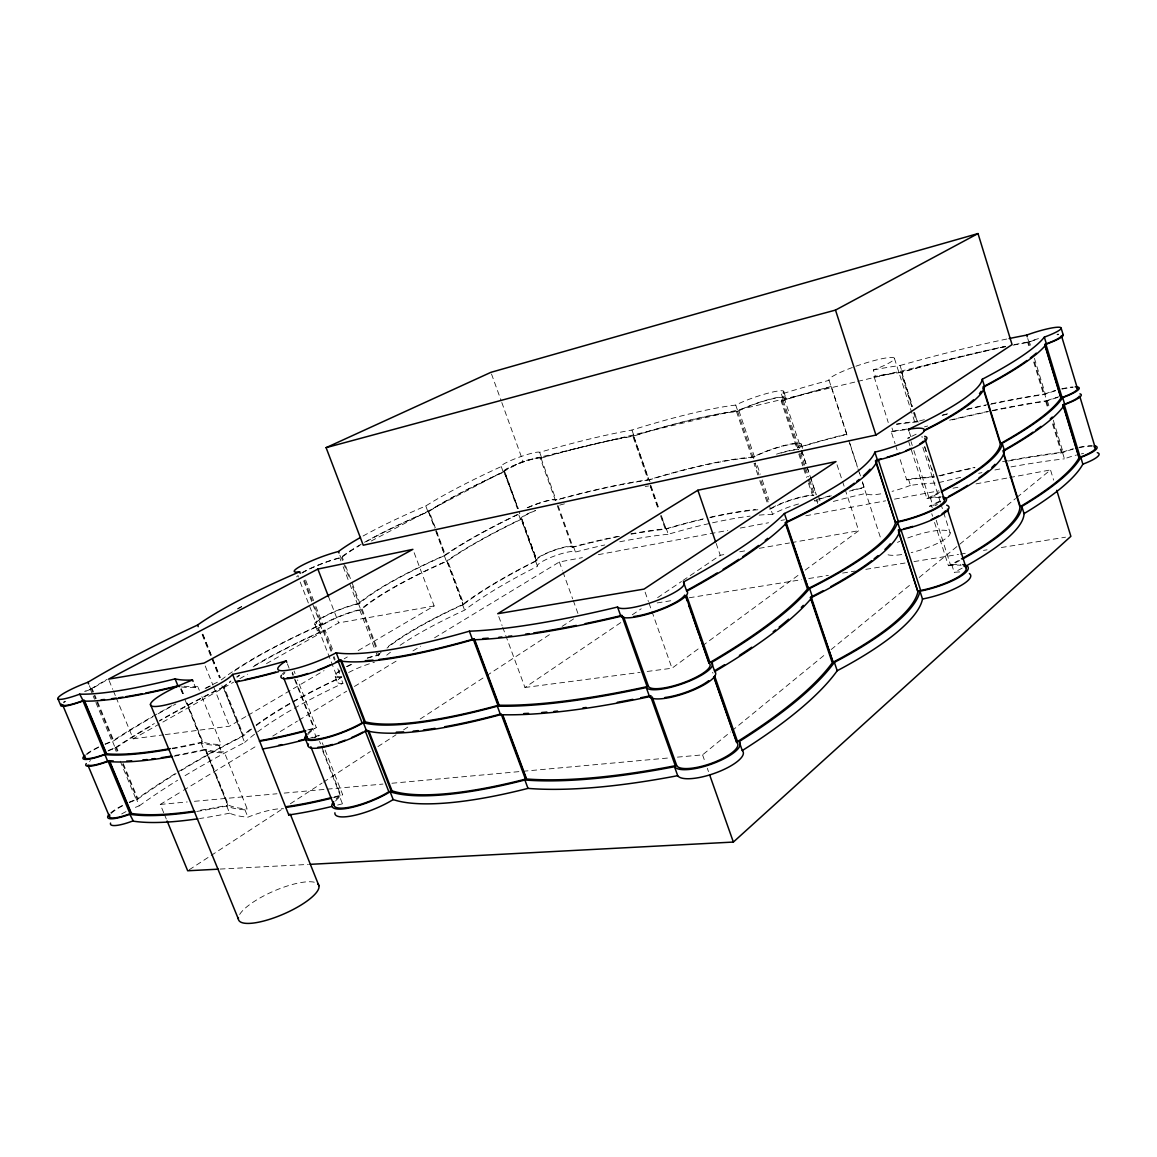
<?xml version="1.0" encoding="UTF-8"?>
<svg xmlns="http://www.w3.org/2000/svg" width="1157" height="1157" viewBox="0 0 1157 1157"><rect width="100%" height="100%" fill="white"/><g stroke="black" fill="none" stroke-linecap="round" stroke-linejoin="round"><path stroke-width="0.75" stroke-dasharray="5 3.75" d="M367.217 658.29A27.233 5.293 -21.2 0 1 377.24 655.571L379.554 654.573L378.469 651.738M331.726 650.639L323.815 630.261A27.363 4.614 -21 0 1 326.1 622.929A27.363 4.614 -21 0 1 359.755 610.014L362.083 609.016A175.546 30.704 -20.1 0 1 446.949 561.174L463.147 604.634A174.678 35.158 -20.1 0 0 387.031 648.079M315.904 606.514L322.731 624.086L321.472 624.245A27.378 4.527 -21 0 1 323.801 617.014A27.378 4.527 -21 0 1 357.484 604.099L359.827 603.115A175.662 30.125 -20.1 0 1 444.852 555.534L436.102 530.701M677.423 757.141L702.574 754.856L730.515 731.962M731.918 730.819L825.534 654.153M831.131 649.569L912.164 583.2M919.164 577.488L1015.571 498.522M1016.974 497.38L1050.513 469.916L1053.637 480.126M814.571 500.388L815.034 500.403M301.948 573.149A27.508 3.847 -20.8 0 1 339.811 558.021L342.168 557.052A176.544 25.555 -20 0 1 359.957 545.309M335.559 801.006A36.098 9.213 -22 0 1 341.04 795.944L342.674 794.714L323.714 746.496M782.045 400.524L781.206 401.103L796.811 448.106L797.636 447.499L782.045 400.524A26.987 3.731 -18.8 0 0 772.167 398.876A26.987 3.731 -18.8 0 0 738.933 410.793L736.517 411.588A175.763 25.367 -19.5 0 0 633.631 436.059L648.947 479.967A174.895 29.894 -19.5 0 1 752.036 457.637L754.451 456.856A26.857 4.397 -18.6 0 1 787.527 444.997A26.857 4.397 -18.6 0 1 797.636 447.499M647.182 671.465L671.986 668.225L700.925 646.908M702.371 645.837L799.357 574.407M805.156 570.141L858.711 530.701L845.304 489.917M129.483 802.524A25.208 5.322 -23.1 0 1 136.28 799.791L137.943 798.952A343.759 83.029 -21.6 0 1 176.095 773.643M318.059 736.17L319.318 735.288L316.83 735.968A204.717 40.958 -21.1 0 1 310.814 737.602M308.037 734.493A36.359 7.911 -21.7 0 1 314.588 728.722L316.28 727.565L297.551 679.911M502.702 627.224L524.96 687.489L621.859 621.873M632.286 614.801L641.224 608.741M657.624 597.648L681.473 581.494M682.963 580.481L720.233 555.244L723.79 554.622M108.035 750.994A25.353 4.657 -22.6 0 1 114.89 748.275L116.568 747.48A345.871 72.66 -21.4 0 1 152.869 724.889M105.258 744.313A25.367 4.556 -22.6 0 1 112.113 741.594L113.791 740.798A346.131 71.3 -21.3 0 1 152.811 716.834M189.198 869.789L282.8 808.7M290.349 803.768L322.051 783.072M323.555 782.089L370.356 751.544M377.905 746.612L396.027 734.796M403.576 729.865L409.621 725.931M420.179 719.032L485.101 676.657M486.605 675.674L551.527 633.298M562.1 626.4L574.176 618.518M85.878 691.192A25.512 3.876 -22.1 0 1 90.448 689.442L92.141 688.661A348.286 60.641 -21.1 0 1 106.921 679.897M163.701 812.72L160.273 804.419L181.851 791.316M183.399 790.39L257.36 745.455M272.763 736.083L297.421 721.115M298.954 720.175L346.724 691.148M354.432 686.477L399.107 659.331M412.977 650.899L420.685 646.213M434.555 637.796L559.352 561.969L582.405 557.645M165.263 734.608L229.448 726.206L246.513 716.183M248.061 715.272L324.047 670.641M344.207 658.796L347.317 656.974M358.164 650.596L434.15 605.95L413.497 550.978M769.391 509.094L771.791 508.342A26.727 5.134 -18.4 0 1 813.863 495.601M116.134 697.555L133.185 738.817L233.569 682.182M239.846 678.638L247.685 674.213M266.5 663.597L338.654 622.885L434.15 605.95M757.878 474.977L754.031 463.538L756.36 462.814L760.294 474.196M371.238 540.999L522.993 461.209L856.05 381.796M181.302 770.461A343.759 83.029 -21.6 0 1 242.927 736.228L223.301 687.301A345.871 72.66 -21.4 0 0 159.435 721.071M934.552 522.458L948.422 565.73L950.476 564.688A200.32 45.325 -18.1 0 0 958.372 560.538M536.385 560.899L521.272 519.291A278.36 48.117 -19.1 0 0 447.614 560.812L463.798 604.258A276.986 55.117 -19 0 1 536.385 560.899L521.272 519.291M939.441 501.241A201.463 39.627 -18.3 0 1 931.443 505.262L929.375 506.274L931.616 505.956A35.636 7.694 -17.5 0 1 936.129 505.435M911.224 449.625L926.902 498.551L928.97 497.539A201.607 38.89 -18.3 0 0 940.091 491.927M907.71 438.199L909.677 437.274M256.247 725.569A190.804 41.204 -21.2 0 1 341.199 677.496L341.315 677.438M435.307 527.794L429.16 511.293A279.922 40.047 -19.2 0 1 504.047 471.882L518.061 508.357M253.152 666.88A191.831 36.012 -21 0 1 323.136 630.984L325.074 630.117L332.985 650.509M234.452 670.988A191.961 35.332 -20.9 0 1 320.793 624.954L322.731 624.086M366.422 541.577A176.544 25.555 -20 0 1 428.48 511.625L435.09 527.954M196.704 811.447A298.376 62.42 -21.2 0 0 226.729 806.01A205.483 47.292 -21.3 0 0 244.966 809.842L247.222 808.96L224.183 751.92A204.717 40.958 -21.1 0 1 205.859 749.273L228.522 805.142A203.531 46.83 -21.3 0 0 247.222 808.96M172.552 748.767A300.155 53.497 -21 0 0 201.087 742.866A206.814 40.582 -21.1 0 0 218.904 745.383L221.189 744.501L200.754 693.925M933.988 476.727A189.589 40.379 -18.3 0 0 908.462 479.186L906.698 479.866L899.944 458.91M174.085 756.201A299.952 54.524 -21 0 0 204.037 750.126A206.669 41.348 -21.1 0 0 221.913 752.788L224.183 751.92M907.175 429.073A190.587 35.288 -18.5 0 0 893.002 431.142L891.237 431.807L895.113 443.869M181.475 686.925A208.029 34.479 -20.8 0 0 195.533 687.533L197.818 686.665L199.293 690.295M1005.129 346.493A344.135 58.66 -18.3 0 0 902.113 371.918A191.744 29.388 -18.7 0 0 875.357 376.314L874.359 376.69M874.142 376.777L888.243 422.551M1008.239 461.021A337.699 79.862 -17.7 0 1 1061.388 452.835L1063.095 452.387A24.268 4.961 -16.5 0 1 1073.175 449.147M990.594 404.285A339.984 68.567 -18 0 1 1043.614 394.58L1045.335 394.118A24.413 4.252 -17 0 1 1055.459 390.806M992.619 410.807A339.724 69.868 -18 0 1 1045.653 401.277L1047.374 400.814A24.398 4.339 -17 0 1 1058.655 397.198M1013.156 345.191A342.053 58.298 -18.3 0 1 1027.705 342.414L1029.426 341.922A24.543 3.616 -17.4 0 1 1038.422 338.9M781.206 401.103L783.26 400.467A189.936 29.113 -18.7 0 1 831.362 386.713L846.924 434.381A188.924 34.291 -18.5 0 0 798.865 447.484L796.811 448.106M702.661 519.305A173.912 34.898 -19.4 0 0 666.056 529.053L660.864 515.66M363.038 536.024A178.337 25.194 -20 0 1 425.776 505.956A281.787 39.352 -19.2 0 1 501.256 466.56A20.537 2.545 -19.8 0 1 518.177 457.565A20.537 2.545 -19.8 0 1 539.668 452.329L540.984 451.953A284.622 40.032 -20.3 0 1 631.953 430.057A177.556 25.006 -19.5 0 1 735.751 405.066A28.621 3.861 -18.8 0 1 770.981 392.425A28.621 3.861 -18.8 0 1 781.438 394.06A191.874 28.708 -18.7 0 1 829.077 380.335A34.522 4.671 -18.4 0 1 855.269 366.451A34.522 4.671 -18.4 0 1 893.19 357.585A34.522 4.671 -18.4 0 1 873.333 370.009L875.357 376.314M540.348 458.36L541.057 458.158A282.727 40.726 -20.3 0 1 632.85 436.261L648.151 480.141A281.31 48.001 -20.4 0 0 556.127 500.157L555.418 500.345L540.261 458.273A19.062 2.415 -19.8 0 0 520.288 463.075A19.062 2.415 -19.8 0 0 504.597 471.492L517.946 508.256M301.977 572.701A29.156 4.078 -20.8 0 1 340.751 557.486A178.221 25.801 -20 0 1 427.902 511.64A281.614 40.293 -19.2 0 1 503.237 472.013A20.522 2.603 -19.8 0 1 520.129 462.945A20.522 2.603 -19.8 0 1 541.621 457.782L542.937 457.391A284.434 40.987 -20.3 0 1 633.949 435.741A177.44 25.599 -19.5 0 1 737.761 411.039A28.607 3.948 -18.8 0 1 772.977 398.413A28.607 3.948 -18.8 0 1 783.463 400.163A191.744 29.388 -18.7 0 1 831.102 386.525M1005.693 346.71A342.053 58.298 -18.3 0 0 901.722 372.294L912.049 406.541M307.776 729.893A204.861 40.191 -21.1 0 0 313.793 728.259L316.28 727.565M527.187 507.764A20.436 3.066 -19.8 0 1 556.691 499.752L558.007 499.39A283.002 48.305 -20.4 0 1 649.236 479.62A176.558 30.183 -19.5 0 1 753.279 457.073A28.477 4.657 -18.6 0 1 788.322 444.505A28.477 4.657 -18.6 0 1 799.053 447.152A190.717 34.623 -18.5 0 1 846.649 434.135M334.185 796.913A203.531 46.83 -21.3 0 0 340.201 795.365L342.674 794.714M388.231 646.459A176.341 35.505 -20.1 0 1 462.54 604.576A278.649 55.464 -19 0 1 535.561 560.971A20.334 3.587 -19.9 0 1 551.918 550.949A20.334 3.587 -19.9 0 1 573.539 546.697L574.855 546.364A281.411 56.389 -20.6 0 1 617.852 536.371M619.357 536.4A279.734 56.042 -20.6 0 0 572.99 547.145L572.281 547.319L557.269 505.638M400.091 645.288A176.226 36.069 -20.1 0 1 464.608 610.158A278.475 56.36 -19 0 1 537.499 566.308A20.32 3.645 -19.9 0 1 553.827 556.242A20.32 3.645 -19.9 0 1 575.448 552.034L576.779 551.701A281.238 57.3 -20.6 0 1 604.793 544.961M857.8 381.376L1005.057 346.261M172.089 748.261A298.347 53.179 -21 0 0 202.2 742.071L186.957 703.109M175.025 755.434A298.144 54.191 -21 0 0 205.151 749.331L227.813 805.171A296.582 62.03 -21.2 0 1 197.616 810.638M598.371 554.651L727.796 530.398M740.22 528.069L768.581 522.747M780.989 520.433L784.547 519.768M805.822 515.776L885.611 500.822M894.477 499.159L938.804 490.857M952.992 488.196L960.079 486.866M976.031 483.872L1007.949 477.884M1009.728 477.552L1050.513 469.916M907.855 438.199L909.677 437.881M739.757 551.788L746.858 550.53M759.296 548.317L789.464 542.966M791.243 542.662L858.711 530.701M657.162 602.927L673.215 600.353M689.268 597.764L801.613 579.686M808.743 578.529L828.354 575.376M842.629 573.077L855.11 571.066M865.812 569.345L905.034 563.025M913.958 561.593L958.531 554.42M960.324 554.131L965.661 553.263M983.493 550.399L987.066 549.821M1001.326 547.521L1065.525 537.195M926.902 498.551L929.143 498.219A35.665 7.549 -17.5 0 1 940.959 497.77M133.185 738.817L163.484 734.84M524.96 687.489L640.096 672.405M323.815 630.261L325.074 630.117M948.422 565.73L950.678 565.469A35.419 8.793 -17.2 0 1 961.048 565.325M160.273 804.419L187.217 801.96M194.405 801.309L277 793.76M284.174 793.095L325.479 789.32M327.272 789.161L382.938 784.07M391.919 783.246L521.214 771.43M523.007 771.271L670.25 757.806M220.105 869.066L308.355 864.424M92.141 688.661L93.5 691.944M94.86 695.212L96.219 698.481M97.578 701.749L113.791 740.798M116.568 747.48L117.913 750.705M123.264 763.62L137.943 798.952M91.475 689.066L92.849 692.349M94.209 695.617L95.568 698.886M96.913 702.154L113.14 741.218M115.917 747.914L117.262 751.139M122.628 764.068L137.307 799.415M89.364 685.638L90.767 689.022A27.45 4.165 -22.1 0 0 84.591 691.394M172.06 705.611A348.243 71.748 -21.3 0 0 112.403 741.116L115.179 747.798A27.276 5.004 -22.6 0 0 107.818 750.719M250.274 729.416A192.626 41.609 -21.2 0 0 242.16 736.185A345.856 83.55 -21.6 0 0 136.555 799.256L139.288 805.851A27.117 5.814 -23.2 0 0 133.229 808.266M90.448 689.442L91.808 692.725M93.167 695.993L94.527 699.262M95.886 702.53L112.113 741.594M114.89 748.275L116.235 751.515M120.256 761.205L136.28 799.791M109.091 680.518L112.721 689.297M113.415 690.96L115.454 695.907M164.395 814.383L166.449 819.358M181.374 688.95L184.267 696.066M187.145 703.167L202.909 742.027A204.861 40.191 -21.1 0 0 221.189 744.501M181.186 688.907L184.079 696.008M180.666 689.037L183.558 696.138M184.99 699.681L202.2 742.071M205.151 749.331L227.813 805.171M201.087 742.866L204.037 750.126M226.729 806.01L229.636 813.169A205.324 48.044 -21.3 0 0 247.931 817.16A44.024 10.832 -22.9 0 1 283.566 808.772M194.202 684.25L195.533 687.533M218.904 745.383L221.913 752.788M244.966 809.842L247.931 817.16M205.223 665.984L212.931 685.132M213.582 686.766L229.448 726.206M202.88 634.137L211.586 655.831M212.83 658.926L220.249 677.438M202.634 634.311L211.341 656.019M212.584 659.114L220.004 677.626M202.128 634.542L210.834 656.25M212.078 659.345L219.512 677.872M223.301 687.301L242.927 736.228M221.898 685.711L222.534 687.287A347.968 73.122 -21.4 0 0 159.666 720.478M242.16 736.185L244.677 742.461A345.581 84.866 -21.7 0 0 182.82 777.027M294.08 671.074L295.064 673.605M322.253 742.765L323.237 745.253M292.345 672.174L293.343 674.705M295.324 679.752L314.588 728.722M319.592 741.435L320.576 743.937M322.051 747.668L341.04 795.944M292.085 673.056L293.083 675.587M294.558 679.361L313.793 728.259M322.702 750.893L340.201 795.365M287.37 663.8L289.105 668.211M309.44 729.995A206.814 40.582 -21.1 0 0 313.026 729.011L316.063 736.734A38.499 8.547 -21.7 0 0 314.299 738.007M333.505 797.723A205.483 47.292 -21.3 0 0 339.464 796.175L342.458 803.797A38.224 9.921 -22.1 0 0 340.736 805.156M305.622 580.033L313.634 600.642M304.378 580.221L312.376 600.816M314.661 606.673L321.472 624.245M333.983 656.453L335.111 659.345M303.669 580.872L311.681 601.495M312.824 604.431L320.793 624.954M323.136 630.984L331.061 651.391M333.317 657.205L334.445 660.112M337.83 668.804L341.199 677.496M517.107 514.663A280.211 47.495 -19.1 0 0 444.245 555.519A177.325 30.415 -20.1 0 0 358.41 603.535A29.012 4.802 -21 0 0 322.716 617.216A29.012 4.802 -21 0 0 320.243 624.881L322.586 630.912A193.667 36.359 -21 0 0 251.951 667.126M339.941 670.482A28.867 5.611 -21.2 0 0 340.635 677.38L342.949 683.339A192.481 42.274 -21.2 0 0 244.677 742.461M300.198 582.029L316.411 623.724M318.58 629.307L336.673 675.847M314.878 624.332L317.206 630.319M335.154 676.469L337.454 682.384M328.501 596.607L338.654 622.885M342.168 557.052L343.267 559.945M345.495 565.73L351.019 580.134M352.118 583.012L359.827 603.115M362.083 609.016L377.384 648.903M341.416 557.631L342.53 560.523M343.629 563.416L349.168 577.849M352.48 586.498L359.089 603.737M361.36 609.652L376.676 649.569M377.76 652.418L378.86 655.252M339.898 555.259L340.751 557.486M358.41 603.535L360.68 609.435A28.997 4.888 -21 0 0 325.016 623.131A28.997 4.888 -21 0 0 322.586 630.912M381.13 652.244A176.341 35.505 -20.1 0 0 378.151 654.978L378.701 656.438M339.811 558.021L340.925 560.914M343.137 566.699L348.676 581.118M349.776 583.996L357.484 604.099M359.755 610.014L375.07 649.901M376.155 652.736L377.24 655.571M436.334 530.542L445.517 555.186A278.533 47.206 -19.1 0 1 517.931 514.561M428.48 511.625L434.642 528.142M435.668 530.889L444.852 555.534M446.949 561.174L463.147 604.634M425.776 505.956L427.902 511.64M444.245 555.519L446.356 561.159A177.209 30.993 -20.1 0 0 360.68 609.435M462.54 604.576L464.608 610.158M498.754 616.536L502.08 625.547M521.648 518.64L536.747 559.829M501.256 466.56L503.237 472.013M518.857 515.01L520.448 519.392A280.037 48.42 -19.1 0 0 446.356 561.159M535.561 560.971L537.499 566.308M504.047 471.882L517.41 508.661M491.508 374.015L501.198 400.843M501.805 402.52L522.993 461.209M559.352 561.969L562.374 570.343M562.982 572.021L572.657 598.82M573.265 600.483L578.095 613.89M504.495 471.029L519.695 513.245M539.668 452.329L541.621 457.782M573.539 546.697L575.448 552.034M541.057 458.158L556.127 500.157M558.064 505.551L572.99 547.145M645.114 592.138L648.441 601.553M649.019 603.216L651.377 609.884M651.97 611.547L671.986 668.225M702.574 754.856L704.931 761.552M707.303 768.262L708.489 771.618M631.953 430.057L633.949 435.741M649.236 479.62L649.974 481.731M630.869 533.854A281.411 56.389 -20.6 0 1 666.345 528.677L668.283 534.259A175.459 35.809 -19.4 0 1 750.17 516.109M633.631 436.059L648.947 479.967M650.914 485.593L659.447 510.092M661.341 515.516L666.056 529.053M650.436 485.738L658.984 510.237M650.118 485.781L658.666 510.266M660.546 515.689L665.275 529.226A279.734 56.042 -20.6 0 0 630.941 534.201M716.154 543.4L720.233 555.244M736.517 411.588L752.036 457.637M759.802 480.676L767.481 503.425M738.933 410.793L754.451 456.856M762.217 479.909L768.928 499.824M735.751 405.066L737.761 411.039M753.279 457.073L753.771 458.548M798.547 503.975A28.303 5.525 -18.4 0 0 772.587 514.373L770.62 508.516A28.318 5.438 -18.4 0 1 813.863 495.008M737.645 411.458L753.178 457.55M755.174 463.465L759.035 474.905M760.959 480.618L768.624 503.396M769.593 506.231L770.548 509.08M783.622 391.196L785.632 397.241M801.107 443.898L802.596 448.395M818.389 496.035L820.356 501.964A28.303 5.525 -18.4 0 0 814.326 500.938M784.099 397.777L799.762 444.794M801.57 450.42L816.307 494.849M781.438 394.06L783.463 400.163M799.053 447.152L799.429 448.28M816.741 500.403L817.724 503.382M783.26 400.467L798.865 447.484M804.737 465.186L800.875 453.515A188.793 34.941 -18.5 0 1 803.869 452.618M805.706 468.108L808.613 476.829M809.567 479.736L814.383 494.241M799.646 453.515L803.522 465.172M804.477 468.079L807.384 476.8M808.338 479.707L813.154 494.198M798.822 454.137L802.698 465.808M803.667 468.715L806.559 477.436M808.497 483.25L812.344 494.849M837.032 464.752L841.949 479.721M842.513 481.428L844.755 488.225M801.758 450.796L806.545 465.548M807.224 467.471L809.871 475.643M810.507 477.479L815.96 494.126M849.889 443.449L857.597 467.066M859.521 472.953L860.475 475.889M862.399 481.76L864.322 487.632A187.796 40.003 -18.3 0 0 849.426 491.118M829.077 380.335L848.023 438.329M848.645 440.238L857.438 467.153M857.988 468.831L860.172 475.556M862.37 482.295L880.867 538.829M892.004 428.018L893.002 431.142M908.462 479.186L910.443 485.362A189.459 41.03 -18.3 0 1 937.503 482.932A339.493 81.641 -17.7 0 1 962.234 476.988M896.082 446.877L897.051 449.885M873.333 370.009A191.874 28.708 -18.7 0 1 900.059 365.511L902.113 371.918M918.137 422.189L917.877 421.394A190.717 34.623 -18.5 0 0 896.458 424.026M901.722 372.294L912.598 406.396M914.565 412.557L917.515 421.813L914.016 412.716M924.862 446.718L926.815 452.835M928.767 458.953L929.736 462.005M931.689 468.108L932.658 471.145M911.702 406.57L900.826 372.496A189.936 29.113 -18.7 0 0 873.578 376.98M913.668 412.745L916.619 421.987A188.924 34.291 -18.5 0 0 896.617 424.402M924.515 446.732L926.468 452.85M927.437 455.916L929.389 462.019M930.358 465.071L932.311 471.174M933.28 474.211L934.249 477.262A187.796 40.003 -18.3 0 0 906.698 479.866M894.477 358.54L915.216 423.52M922.852 447.455L940.323 502.181M940.872 503.888L943.056 510.729M943.591 512.435L950.143 532.958M909.388 432.284L910.805 436.681M938.356 493.46A203.531 39.266 -18.3 0 1 930.271 497.496L932.744 505.233A37.776 8.157 -17.5 0 1 937.517 504.683M959.746 560.523A202.229 45.759 -18.1 0 1 951.777 564.717L954.221 572.339A37.516 9.458 -17.1 0 1 961.265 571.934M911.036 441.656L912.251 445.445M913.856 450.492L929.143 498.219M931.443 505.262L932.238 507.749M936.215 520.187L950.678 565.469M908.795 442.046L910.009 445.835M931.775 513.751L932.571 516.239M1029.426 341.922L1030.424 345.205M1034.416 358.294L1045.335 394.118M1047.374 400.814L1049.356 407.293M1053.289 420.222L1063.095 452.387M1027.749 338.48L1028.775 341.85A26.423 3.89 -17.4 0 1 1039.709 338.234M991.361 403.764A342.067 69.001 -18 0 1 1044.684 394.002L1046.723 400.698A26.264 4.671 -17 0 1 1058.843 396.793M1002.584 461.672A339.753 80.354 -17.7 0 1 1062.43 452.228L1064.454 458.823A26.105 5.438 -16.5 0 1 1076.516 455.019M1028.486 342.27L1029.484 345.553M1034.474 361.91L1044.409 394.465M1046.449 401.161L1048.43 407.64M1053.347 423.795L1062.184 452.734M1027.705 342.414L1028.703 345.697M1033.693 362.04L1043.614 394.58M1045.653 401.277L1047.635 407.756M1052.552 423.896L1061.388 452.835M921.536 436.883A35.896 6.421 -17.9 0 1 922.78 437.071M916.185 434.179A202.764 33.032 -18.5 0 1 911.326 436.493M1078.83 447.773A24.268 4.961 -16.5 0 1 1092.078 446.327M1057.151 334.749A24.543 3.616 -17.4 0 1 1058.409 334.691M940.062 475.874A337.699 79.862 -17.7 0 1 974.44 467.847M924.457 426.861A339.724 69.868 -18 0 1 927.74 425.993M952.327 419.832A339.724 69.868 -18 0 1 987.861 411.791M819.315 499.173A187.796 40.003 -18.3 0 1 831.348 495.803M891.237 431.807A188.793 34.941 -18.5 0 1 907.392 429.478M709.762 517.671A173.912 34.898 -19.4 0 1 757.893 509.745M559.67 505.117A281.122 48.927 -20.4 0 1 564.442 503.83M645.244 486.461A281.122 48.927 -20.4 0 1 648.513 485.998M572.194 547.203A18.888 3.326 -19.9 0 0 552.106 551.151A18.888 3.326 -19.9 0 0 536.906 560.465L521.807 518.886A18.975 2.907 -19.8 0 1 535.546 510.627M341.85 676.715A27.233 5.293 -21.2 0 1 339.97 671.074M347.245 666.62A27.233 5.293 -21.2 0 1 353.275 663.684M298.275 577.083A27.508 3.847 -20.8 0 1 298.564 575.81M251.676 729.055A190.804 41.204 -21.2 0 0 243.65 735.765L224.024 686.853A191.831 36.012 -21 0 1 230.793 681.632M236.954 677.25A191.831 36.012 -21 0 1 239.441 675.572M237.648 608.987A193.017 29.995 -20.7 0 1 241.48 606.933M111.217 813.4A25.208 5.322 -23.1 0 1 122.859 805.677M89.451 761.436A25.353 4.657 -22.6 0 1 90.492 760.568M63.751 702.805A25.512 3.876 -22.1 0 1 65.674 701.287M197.818 686.665A206.047 34.146 -20.8 0 1 183.399 686.115M283.407 674.618A36.59 6.74 -21.4 0 1 284.998 672.738M712.437 672.477A32.671 8.62 -19.3 0 1 713.016 673.157M1057.05 334.301A26.423 3.89 -17.4 0 1 1058.612 334.142M1014.154 344.656A344.135 58.66 -18.3 0 1 1028.775 341.85M900.059 365.511A344.41 57.3 -18.3 0 1 1007.602 338.856M296.698 576.866A29.156 4.078 -20.8 0 1 297.624 575.723M237.807 608.539A194.853 30.284 -20.7 0 1 241.697 606.47M90.767 689.022A350.412 61.017 -21.1 0 1 107.167 679.304M63.505 702.183A27.45 4.165 -22.1 0 1 64.763 701.287M282.091 674.357A38.774 7.144 -21.4 0 1 284.318 672.217M907.797 537.976A33.915 7.752 -17.4 0 1 950.114 532.755A33.915 7.752 -17.4 0 1 911.195 552.627M901.722 554.536A33.915 7.752 -17.4 0 1 885.886 553.74M897.485 542.402A33.915 7.752 -17.4 0 1 899.813 541.288M239.673 914.449A43.677 12.496 -23.5 0 1 275.033 890.557A43.677 12.496 -23.5 0 1 315.167 882.458M962.176 568.13A202.085 46.497 -18.1 0 1 954.221 572.339M951.777 564.717A37.545 9.314 -17.2 0 1 960.889 564.356M1081.361 453.877A26.105 5.438 -16.5 0 1 1083.632 453.414M978.648 473.343A339.493 81.641 -17.7 0 1 981.917 472.635M994.919 469.973A339.493 81.641 -17.7 0 1 1002.989 468.411M1010.987 466.907A339.493 81.641 -17.7 0 1 1064.454 458.823M1062.43 452.228A26.119 5.351 -16.5 0 1 1073.277 448.742M1079.351 447.253A26.119 5.351 -16.5 0 1 1092.251 445.619M938.804 475.816A339.753 80.354 -17.7 0 1 975.004 467.341M833.344 501.444A189.459 41.03 -18.3 0 1 866 493.374A34.117 6.696 -17.7 0 0 883.326 493.388M910.443 485.362A34.117 6.696 -17.7 0 1 892.076 491.363M816.48 499.65A189.589 40.379 -18.3 0 1 831.377 495.456M852.246 490.091A189.589 40.379 -18.3 0 1 864.019 487.343M759.166 515.125A175.459 35.809 -19.4 0 1 772.587 514.373M619.776 541.794A281.238 57.3 -20.6 0 1 668.283 534.259M666.345 528.677A175.575 35.231 -19.4 0 1 703.254 518.828M710.427 517.179A175.575 35.231 -19.4 0 1 755.376 509.514M386.713 655.195A176.226 36.069 -20.1 0 1 390.444 652.244M346.362 666.678A28.867 5.611 -21.2 0 1 350.484 664.61M367.521 657.841A28.867 5.611 -21.2 0 1 378.151 654.978M342.949 683.339A28.838 5.698 -21.2 0 1 340.939 677.264M348.633 672.506A28.838 5.698 -21.2 0 1 374.405 662.281M256.116 724.991A192.626 41.609 -21.2 0 1 340.635 677.38M139.288 805.851A345.581 84.866 -21.7 0 1 177.6 780.252M121.673 813.949A27.117 5.814 -23.2 0 1 126.012 811.621M110.653 812.908A27.132 5.727 -23.1 0 1 123.249 805.012M129.237 802.191A27.132 5.727 -23.1 0 1 136.555 799.256M229.636 813.169A298.173 63.418 -21.3 0 1 199.597 818.534M342.458 803.797A205.324 48.044 -21.3 0 1 336.499 805.33M336.166 798.894A38.253 9.762 -22 0 1 339.464 796.175M940.815 501.169A203.386 40.018 -18.3 0 1 932.744 505.233M930.271 497.496A37.805 7.998 -17.5 0 1 941.176 496.83M949.593 420.165A341.792 70.302 -18 0 1 1046.723 400.698M1044.684 394.002A26.278 4.585 -17 0 1 1055.56 390.444M1061.649 388.868A26.278 4.585 -17 0 1 1072.929 386.915M919.54 420.946A342.067 69.001 -18 0 1 924.486 419.644M942.637 414.987A342.067 69.001 -18 0 1 950.852 412.962M967.209 409.086A342.067 69.001 -18 0 1 986.574 404.776M801.888 452.517A28.462 4.744 -18.6 0 1 801.063 453.182M776.506 454.18A28.462 4.744 -18.6 0 1 798.634 449.162M520.448 519.392A20.421 3.124 -19.8 0 1 535.243 510.512M222.534 687.287A193.667 36.359 -21 0 1 230.865 680.923M236.852 676.744A193.667 36.359 -21 0 1 239.398 675.037M221.276 679.926A193.798 35.665 -20.9 0 1 320.243 624.881M115.179 747.798A347.968 73.122 -21.4 0 1 154.344 723.544M205.136 688.314A348.243 71.748 -21.3 0 1 218.499 681.675M86.746 753.8A27.305 4.917 -22.6 0 1 100.138 746.222M105.027 744.038A27.305 4.917 -22.6 0 1 112.403 741.116M316.063 736.734A206.669 41.348 -21.1 0 1 312.477 737.718M308.196 732.786A38.528 8.388 -21.7 0 1 313.026 729.011M1062.184 389.085A24.413 4.252 -17 0 1 1073.06 387.45M942.131 415.435A339.984 68.567 -18 0 1 950.316 413.425M966.572 409.564A339.984 68.567 -18 0 1 985.836 405.297M781.134 453.038A26.842 4.483 -18.6 0 1 798.619 449.697M519.855 513.491A18.989 2.849 -19.8 0 1 519.753 513.375M527.925 507.692A18.989 2.849 -19.8 0 1 555.331 500.243M158.104 713.811A346.131 71.3 -21.3 0 1 175.864 703.977M205.975 688.27A346.131 71.3 -21.3 0 1 213.336 684.597M86.63 754.697A25.367 4.556 -22.6 0 1 99.618 746.872"/><path stroke-width="1.5" d="M810.536 597.243L833.069 662.223A218.789 55.102 -19 0 0 917.906 591.733L898.28 529.949M785.531 522.385L808.295 588.465A220.336 47.336 -19.1 0 0 895.518 522.747L876.066 461.455M331.133 798.316A205.483 47.292 -21.3 0 1 285.779 807.456L236.1 681.459A206.047 34.146 -20.8 0 0 239.137 680.851M285.779 807.456L288.773 814.947A205.324 48.044 -21.3 0 0 331.77 806.501M236.042 681.545L235.724 682.008A208.029 34.479 -20.8 0 0 278.577 671.725M259.399 741.348L259.428 741.304A206.814 40.582 -21.1 0 0 305.867 730.949M310.148 864.337L733.364 842.065L1070.876 536.327L1056.775 490.351M875.936 435.046L1012.071 344.598L978.012 233.569L490.915 372.337L326.1 447.658L363.24 545.207L875.936 435.046L835.499 310.09L978.012 233.569M713.638 676.599L736.517 742.158L737.53 741.536A361.722 93.674 -20.9 0 0 832.273 662.816L810.334 597.504M697.873 490.235L497.712 613.716L644.044 589.101L835.99 461.585L697.873 490.235L715.576 541.707M334.156 803.305A36.098 9.213 -22 0 0 351.135 806.892A36.098 9.213 -22 0 0 388.853 791.764L392.021 790.824A219.729 55.681 -20.1 0 0 525.466 779.138L526.175 778.95L502.355 715.055M785.184 522.675L807.485 589.014A364.383 80.513 -20.7 0 1 709.95 662.484L708.923 663.077L701.721 642.439M366.783 729.836L365.178 730.776L388.853 791.764M307.097 736.416A36.359 7.911 -21.7 0 0 325.421 737.53A36.359 7.911 -21.7 0 0 362.098 722.836L365.294 721.867A221.291 47.842 -20.1 0 0 497.973 705.394L498.681 705.206L473.951 638.91M338.495 660.719L339.724 660.054M317.857 569.07L108.527 679.145L204.051 663.091L412.89 549.358L317.857 569.07L328.501 596.607M109.872 815.034A25.208 5.322 -23.1 0 0 130.003 813.747L131.016 813.357L109.033 760.597M85.011 756.504A25.367 4.556 -22.6 0 0 105.157 754.118L106.169 753.742L83.911 700.303L82.885 700.679A25.512 3.876 -22.1 0 1 62.897 705.177M87.961 764.965A25.353 4.657 -22.6 0 0 108.006 760.973L108.642 760.742M1076.56 387.783A24.413 4.252 -17 0 1 1062.054 397.487L1061.056 397.849L1044.829 344.352L1045.827 343.991A24.543 3.616 -17.4 0 0 1061.273 336.166M1063.442 404.588L1064.136 404.343A24.398 4.339 -17 0 0 1079.351 396.142M1094.001 446.703A24.268 4.961 -16.5 0 1 1080.161 457.189L1079.163 457.55L1063.138 404.704M326.1 447.658L835.499 310.09M585.124 623.637A363.124 66.831 -18.7 0 0 621.757 615.452L621.989 615.394M876.283 460.009L878.235 459.56A35.896 6.421 -17.9 0 0 880.998 458.881M474.384 638.895L499.115 705.206A360.782 78.546 -18.5 0 0 647.125 686.622L648.383 686.347M640.747 697.758A360.492 80.035 -18.5 0 0 650.379 695.733L650.841 695.632M895.72 522.024L898.309 521.474A35.665 7.549 -17.5 0 0 933.309 509.398A35.665 7.549 -17.5 0 0 943.23 498.479M898.931 529.819L900.869 529.414L920.668 590.446A35.419 8.793 -17.2 0 0 956.593 577.893A35.419 8.793 -17.2 0 0 963.897 566.033M502.789 715.069L526.623 778.994A358.178 91.389 -18.3 0 0 675.312 765.717L676.57 765.471M918.079 590.938L920.668 590.446M218.297 869.167L187.68 870.773L167.129 821.007M360.521 537.441A178.337 25.194 -20 0 0 338.466 551.513A29.185 3.977 -20.7 0 0 302.512 565.137A29.185 3.977 -20.7 0 0 299.62 571.789A194.983 29.59 -20.7 0 0 197.558 625.055A350.687 59.614 -21 0 0 87.946 682.254A27.479 4.078 -22.1 0 0 58.183 697.628A27.479 4.078 -22.1 0 0 79.732 694.157L80.484 694.171A301.963 44.356 -20.8 0 0 175.097 678.855A208.173 33.683 -20.8 0 0 192.496 680.027L193.06 681.43M79.732 694.157L83.376 701.128A301.76 45.412 -20.8 0 0 178.091 686.217A208.029 34.479 -20.8 0 0 179.697 686.607M84.982 755.203A27.305 4.917 -22.6 0 0 104.911 754.595L105.677 754.668A300.155 53.497 -21 0 0 169.385 749.346M86.298 763.577A27.276 5.004 -22.6 0 0 107.775 761.465L108.541 761.537A299.952 54.524 -21 0 0 172.321 756.504M107.775 761.465L104.911 754.595M197.833 818.794A298.173 63.418 -21.3 0 1 133.388 821.166L129.786 814.268L130.567 814.398A298.376 62.42 -21.2 0 0 194.94 811.722M736.517 742.158L736.879 742.505A32.439 9.82 -19.2 0 1 713.826 762.42A32.439 9.82 -19.2 0 1 676.816 765.833L652.143 696.933M57.85 698.553L60.728 705.423M62.55 704.685L84.721 757.589M88.25 766.006L109.452 816.611M87.946 682.254L88.655 683.946M84.316 700.318L106.589 753.786A298.347 53.179 -21 0 0 170.325 748.579M109.438 760.641L131.435 813.429A296.582 62.03 -21.2 0 0 194.087 811.158M82.885 700.679L105.157 754.118M108.006 760.973L130.003 813.747M150.453 704.425L238.328 918.904M175.097 678.855L178.091 686.217M290.335 814.268L318.898 885.698M192.496 680.027A44.675 7.607 -21.9 0 0 150.569 703.832A44.675 7.607 -21.9 0 0 185.872 698.871A44.675 7.607 -21.9 0 0 232.586 674.386L235.666 682.095M197.558 625.055L198.209 626.66M283.639 677.8L307.082 737.226M310.828 746.728L333.91 805.258M305.043 738.021L308.138 745.846M232.586 674.386A208.173 33.683 -20.8 0 0 286.213 660.864L286.791 662.325M299.62 571.789L300.213 573.322M341.272 659.938L365.294 721.867M368.866 731.079L392.021 790.824M340.274 659.75L364.253 721.606M367.825 730.805L390.95 790.477M286.213 660.864A38.817 6.971 -21.3 0 0 287.934 670.192A38.817 6.971 -21.3 0 0 336.224 652.765L339.348 660.821A224.82 41.088 -20 0 0 472.577 639.835A365.352 67.265 -18.7 0 0 620.875 616.291A35.477 7.766 -19.4 0 0 660.43 609.913A35.477 7.766 -19.4 0 0 686.723 591.256A369.025 68.957 -20.5 0 0 787.31 522.14A223.836 40.654 -19.2 0 0 877.483 460.182A38.036 6.812 -17.9 0 0 916.084 446.602A38.036 6.812 -17.9 0 0 924.718 436.348M306.995 733.986A38.528 8.388 -21.7 0 0 320.2 739.309A38.528 8.388 -21.7 0 0 363.385 722.778L366.465 730.703A223.229 49.216 -20.1 0 0 500.504 714.693A362.691 80.542 -18.5 0 0 649.525 696.659A35.173 9.27 -19.3 0 0 689.239 691.741A35.173 9.27 -19.3 0 0 714.737 671.581A366.306 82.552 -20.7 0 0 812.445 597.012A222.26 48.695 -19.1 0 0 900.16 530.094A37.776 8.157 -17.5 0 0 938.486 516.658A37.776 8.157 -17.5 0 0 946.643 505.161M333.65 801.541A38.253 9.762 -22 0 0 347.346 808.338A38.253 9.762 -22 0 0 390.14 791.764L393.178 799.574A221.652 57.112 -20.1 0 0 527.997 788.38A360.073 93.428 -18.2 0 0 677.698 775.682A34.884 10.731 -19.2 0 0 717.571 772.182A34.884 10.731 -19.2 0 0 742.273 750.56A363.631 95.756 -20.9 0 0 837.205 670.727A220.698 56.519 -19 0 0 922.505 599.008A37.516 9.458 -17.1 0 0 959.37 586.382A37.516 9.458 -17.1 0 0 969.349 573.568M362.098 722.836L338.075 660.936A36.59 6.74 -21.4 0 1 335.704 662.18M338.466 551.513L339.03 553.017M497.973 705.394L473.242 639.112A222.694 40.697 -20 0 1 379.062 659.447M525.466 779.138L501.126 713.883A221.103 48.739 -20.1 0 1 444.693 726.726M336.224 652.765A225.008 40.148 -20 0 0 469.366 631.201L472.577 639.835M363.385 722.778A223.402 48.305 -20.1 0 0 497.336 706.189L500.504 714.693M390.14 791.764A221.826 56.23 -20.1 0 0 524.873 780.006L527.997 788.38M623.536 616.652L648.6 686.665A32.714 8.461 -19.3 0 0 685.479 681.936A32.714 8.461 -19.3 0 0 709.255 663.366L685.971 596.636M621.757 615.452L647.125 686.622M650.379 695.733L675.312 765.717M469.366 631.201A365.655 65.718 -18.7 0 0 617.563 607.02L620.875 616.291M497.336 706.189A362.994 79.038 -18.5 0 0 646.271 687.547L649.525 696.659M524.873 780.006A360.377 91.967 -18.3 0 0 674.502 766.715L677.698 775.682M709.675 774.973L733.364 842.065M1009.106 338.553A344.41 57.3 -18.3 0 1 1026.722 335.082A26.437 3.804 -17.5 0 1 1059.61 327.272A26.437 3.804 -17.5 0 1 1044.337 337.121A296.626 42.983 -18.7 0 1 982.279 379.236A204.847 32.584 -18.6 0 1 908.447 429.334A38.08 6.653 -17.9 0 1 920.234 434.685A38.08 6.653 -17.9 0 1 874.866 452.127A224.024 39.714 -19.2 0 1 784.417 513.506A369.343 67.381 -20.5 0 1 683.483 582L686.723 591.256M942.796 497.033A37.805 7.998 -17.5 0 1 937.112 508.068A37.805 7.998 -17.5 0 1 897.586 522.154A222.433 47.784 -19.1 0 1 809.596 588.523A366.61 81.019 -20.7 0 1 711.555 662.469L714.737 671.581M962.769 564.544A37.545 9.314 -17.2 0 1 960.296 576.548A37.545 9.314 -17.2 0 1 919.96 591.184A220.871 55.637 -19 0 1 834.385 662.368A363.934 94.267 -20.9 0 1 739.149 741.594L739.728 743.286M739.93 743.835L742.273 750.56M686.694 595.841L709.95 662.484M714.65 675.992L737.53 741.536M713.97 676.888L736.879 742.505M685.653 596.405L687.215 600.873M688.777 605.342L689.818 608.322M690.324 609.811L691.886 614.28M692.407 615.77L694.475 621.699M694.995 623.189L699.132 635.048M699.652 636.524L701.2 640.964M784.417 513.506L787.31 522.14M809.596 588.523L812.445 597.012M834.385 662.368L837.205 670.727M808.295 588.465L786.022 522.154A221.725 40.264 -19.2 0 0 854.329 483.163M833.069 662.223L811.144 596.94A220.148 48.232 -19.1 0 0 823.365 590.634M874.866 452.127L877.483 460.182M897.586 522.154L900.16 530.094M919.96 591.184L922.505 599.008M875.415 460.79L895.518 522.747M898.512 531.96L917.906 591.733M878.235 459.56L898.309 521.474M908.447 429.334L908.925 430.809M924.805 438.301L944.343 499.622M947.381 509.152L966.109 567.913M982.279 379.236L984.564 386.597A204.688 33.351 -18.5 0 1 923.908 430.939M1075.215 386.814A26.278 4.585 -17 0 1 1062.676 397.618A294.876 51.848 -18.5 0 1 1002.179 443.261L1004.435 450.521A203.386 40.018 -18.3 0 1 945.5 498.739M1094.218 445.763A26.119 5.351 -16.5 0 1 1080.797 457.377A293.155 60.497 -18.3 0 1 1021.819 506.433L1024.061 513.607A202.085 46.497 -18.1 0 1 965.271 566.438M983.045 388.231L1000.284 443.811A201.607 38.89 -18.3 0 1 941.624 491.132M1003.64 454.441L1019.924 506.968A200.32 45.325 -18.1 0 1 961.438 558.874M1026.722 335.082L1027.228 336.774M1061.461 335.732L1077.398 388.405M1044.337 337.121L1046.449 344.077A296.423 44.009 -18.7 0 1 984.564 386.597M1062.676 397.618L1064.758 404.487A294.688 52.846 -18.5 0 1 1004.435 450.521M1080.797 457.377L1082.851 464.159A292.967 61.48 -18.3 0 1 1024.061 513.607M1045.827 343.991L1062.054 397.487M1064.136 404.343L1080.161 457.189M1044.655 344.569L1060.897 398.095A293.111 51.53 -18.5 0 1 1000.689 443.449L983.074 386.843A294.645 43.735 -18.7 0 0 1026.91 360.492M1062.979 404.964L1079.018 457.825A291.405 60.121 -18.3 0 1 1020.329 506.578L1002.945 450.709A292.909 52.513 -18.5 0 0 1032.999 432.14M1061.186 328.284L1063.269 335.183M1079.958 396.909L1095.332 448.092M767.713 538.395A366.783 68.523 -20.5 0 1 765.211 540.377M758.544 545.482A366.783 68.523 -20.5 0 1 742.794 556.633M738.802 559.308A366.783 68.523 -20.5 0 1 723.111 569.345M717.239 572.917A366.783 68.523 -20.5 0 1 686.622 590.547M803.291 605.371A364.079 82.031 -20.7 0 1 801.295 607.425M788.64 619.197A364.079 82.031 -20.7 0 1 779.124 627.108M775.595 629.9A364.079 82.031 -20.7 0 1 773.18 631.765M751.717 647.24A364.079 82.031 -20.7 0 1 739.395 655.412M724.557 664.725A364.079 82.031 -20.7 0 1 714.578 670.727M890.312 543.776A220.148 48.232 -19.1 0 1 884.888 549.503M878.062 555.606A220.148 48.232 -19.1 0 1 874.128 558.788M871.597 560.74A220.148 48.232 -19.1 0 1 830.668 586.686M870.05 469.178A221.725 40.264 -19.2 0 1 863.44 475.802M859.203 479.403A221.725 40.264 -19.2 0 1 856.845 481.269M923.373 441.193A35.896 6.421 -17.9 0 1 919.743 443.898M911.427 448.294A35.896 6.421 -17.9 0 1 905.888 450.695M899.741 453.081A35.896 6.421 -17.9 0 1 886.956 457.261M981.078 391.283A202.764 33.032 -18.5 0 1 979.473 393.626M973.543 399.801A202.764 33.032 -18.5 0 1 925.542 429.565M1052.263 417.084A292.909 52.513 -18.5 0 1 1050.267 418.877M1040.982 426.398A292.909 52.513 -18.5 0 1 1035.544 430.361M1036.31 353.116A294.645 43.735 -18.7 0 1 1030.352 357.947M171.496 756.056A298.144 54.191 -21 0 1 161.315 757.676M154.85 758.602A298.144 54.191 -21 0 1 151.712 759.006M147.141 759.542A298.144 54.191 -21 0 1 142.73 760.004M131.724 760.858A298.144 54.191 -21 0 1 126.677 761.075M113.299 760.944A298.144 54.191 -21 0 1 110.696 760.756M179.234 685.479A299.938 45.137 -20.8 0 1 145.681 693.043M142.253 693.723A299.938 45.137 -20.8 0 1 126.026 696.63M122.989 697.121A299.938 45.137 -20.8 0 1 118.549 697.772M115.686 698.177A299.938 45.137 -20.8 0 1 111.52 698.712M104.535 699.479A299.938 45.137 -20.8 0 1 101.237 699.768M330.338 664.798A36.59 6.74 -21.4 0 1 317.813 670.062M308.051 673.475A36.59 6.74 -21.4 0 1 287.066 677.843M435.061 728.332A221.103 48.739 -20.1 0 1 423.476 729.98M418.255 730.602A221.103 48.739 -20.1 0 1 413.208 731.123M403.677 731.86A221.103 48.739 -20.1 0 1 396.33 732.164M373.031 660.083A222.694 40.697 -20 0 1 365.323 660.676M632.821 699.349A360.492 80.035 -18.5 0 1 617.288 702.313M586.194 707.448A360.492 80.035 -18.5 0 1 582.882 707.925M557.558 711.063A360.492 80.035 -18.5 0 1 553.943 711.439M546.885 712.09A360.492 80.035 -18.5 0 1 541.722 712.51M528.561 713.334A360.492 80.035 -18.5 0 1 523.861 713.551M576.345 625.416A363.124 66.831 -18.7 0 1 533.71 632.951M529.139 633.631A363.124 66.831 -18.7 0 1 525.553 634.137M511.741 635.931A363.124 66.831 -18.7 0 1 508.429 636.307M501.95 637.001A363.124 66.831 -18.7 0 1 498.812 637.305M488.24 638.172A363.124 66.831 -18.7 0 1 482.874 638.519M684.756 595.045A32.96 7.202 -19.4 0 1 664.537 607.656A32.96 7.202 -19.4 0 1 633.631 616.522M683.483 582A35.505 7.578 -19.4 0 1 657.104 600.483A35.505 7.578 -19.4 0 1 617.563 607.02M1062.647 334.359A26.423 3.89 -17.4 0 1 1046.449 344.077M82.624 701.113A27.45 4.165 -22.1 0 1 61.35 704.078M339.348 660.821A38.774 7.144 -21.4 0 1 298.622 676.657A38.774 7.144 -21.4 0 1 281.397 675.326M317.669 883.76A43.677 12.496 -23.5 0 1 282.655 914.464A43.677 12.496 -23.5 0 1 238.385 917.588M739.149 741.594A34.912 10.572 -19.2 0 1 714.361 763.056A34.912 10.572 -19.2 0 1 674.502 766.715M1021.819 506.433A202.229 45.759 -18.1 0 1 962.855 558.845M1097.27 452.662A26.105 5.438 -16.5 0 1 1082.851 464.159M132.607 821.051A27.117 5.814 -23.2 0 1 110.566 823.09M129.786 814.268A27.132 5.727 -23.1 0 1 109.12 814.369M393.178 799.574A38.224 9.921 -22.1 0 1 354.707 815.309A38.224 9.921 -22.1 0 1 334.908 812.778M289.12 814.181A44.024 10.832 -22.9 0 1 288.773 814.947M331.799 797.52A203.531 46.83 -21.3 0 1 286.141 806.675M711.555 662.469A35.202 9.097 -19.3 0 1 685.971 682.471A35.202 9.097 -19.3 0 1 646.271 687.547M1002.179 443.261A203.531 39.266 -18.3 0 1 941.494 491.841M1079.944 393.843A26.264 4.671 -17 0 1 1064.758 404.487M366.465 730.703A38.499 8.547 -21.7 0 1 326.129 746.655A38.499 8.547 -21.7 0 1 308.485 743.994M305.361 739.598A206.669 41.348 -21.1 0 1 262.408 748.998M305.376 730.53A204.861 40.191 -21.1 0 1 259.761 740.682M945.573 510.772A35.636 7.694 -17.5 0 1 942.044 513.722M938.457 515.95A35.636 7.694 -17.5 0 1 931.226 519.58M912.728 526.377A35.636 7.694 -17.5 0 1 903.646 528.792M995.02 464.304A201.463 39.627 -18.3 0 1 991.838 467.486M988.092 470.812A201.463 39.627 -18.3 0 1 978.923 477.884M967.614 485.405A201.463 39.627 -18.3 0 1 948.581 496.425M306.041 738.86A204.717 40.958 -21.1 0 1 298.969 740.654M281.874 744.602A204.717 40.958 -21.1 0 1 278.577 745.296M275.728 672.029A206.047 34.146 -20.8 0 1 245.371 679.521M362.85 732.077A36.33 8.07 -21.7 0 1 351.598 737.544M345.191 740.176A36.33 8.07 -21.7 0 1 338.683 742.519M332.421 744.443A36.33 8.07 -21.7 0 1 317.828 747.292M708.691 680.663A32.671 8.62 -19.3 0 1 664.913 697.512"/></g></svg>
